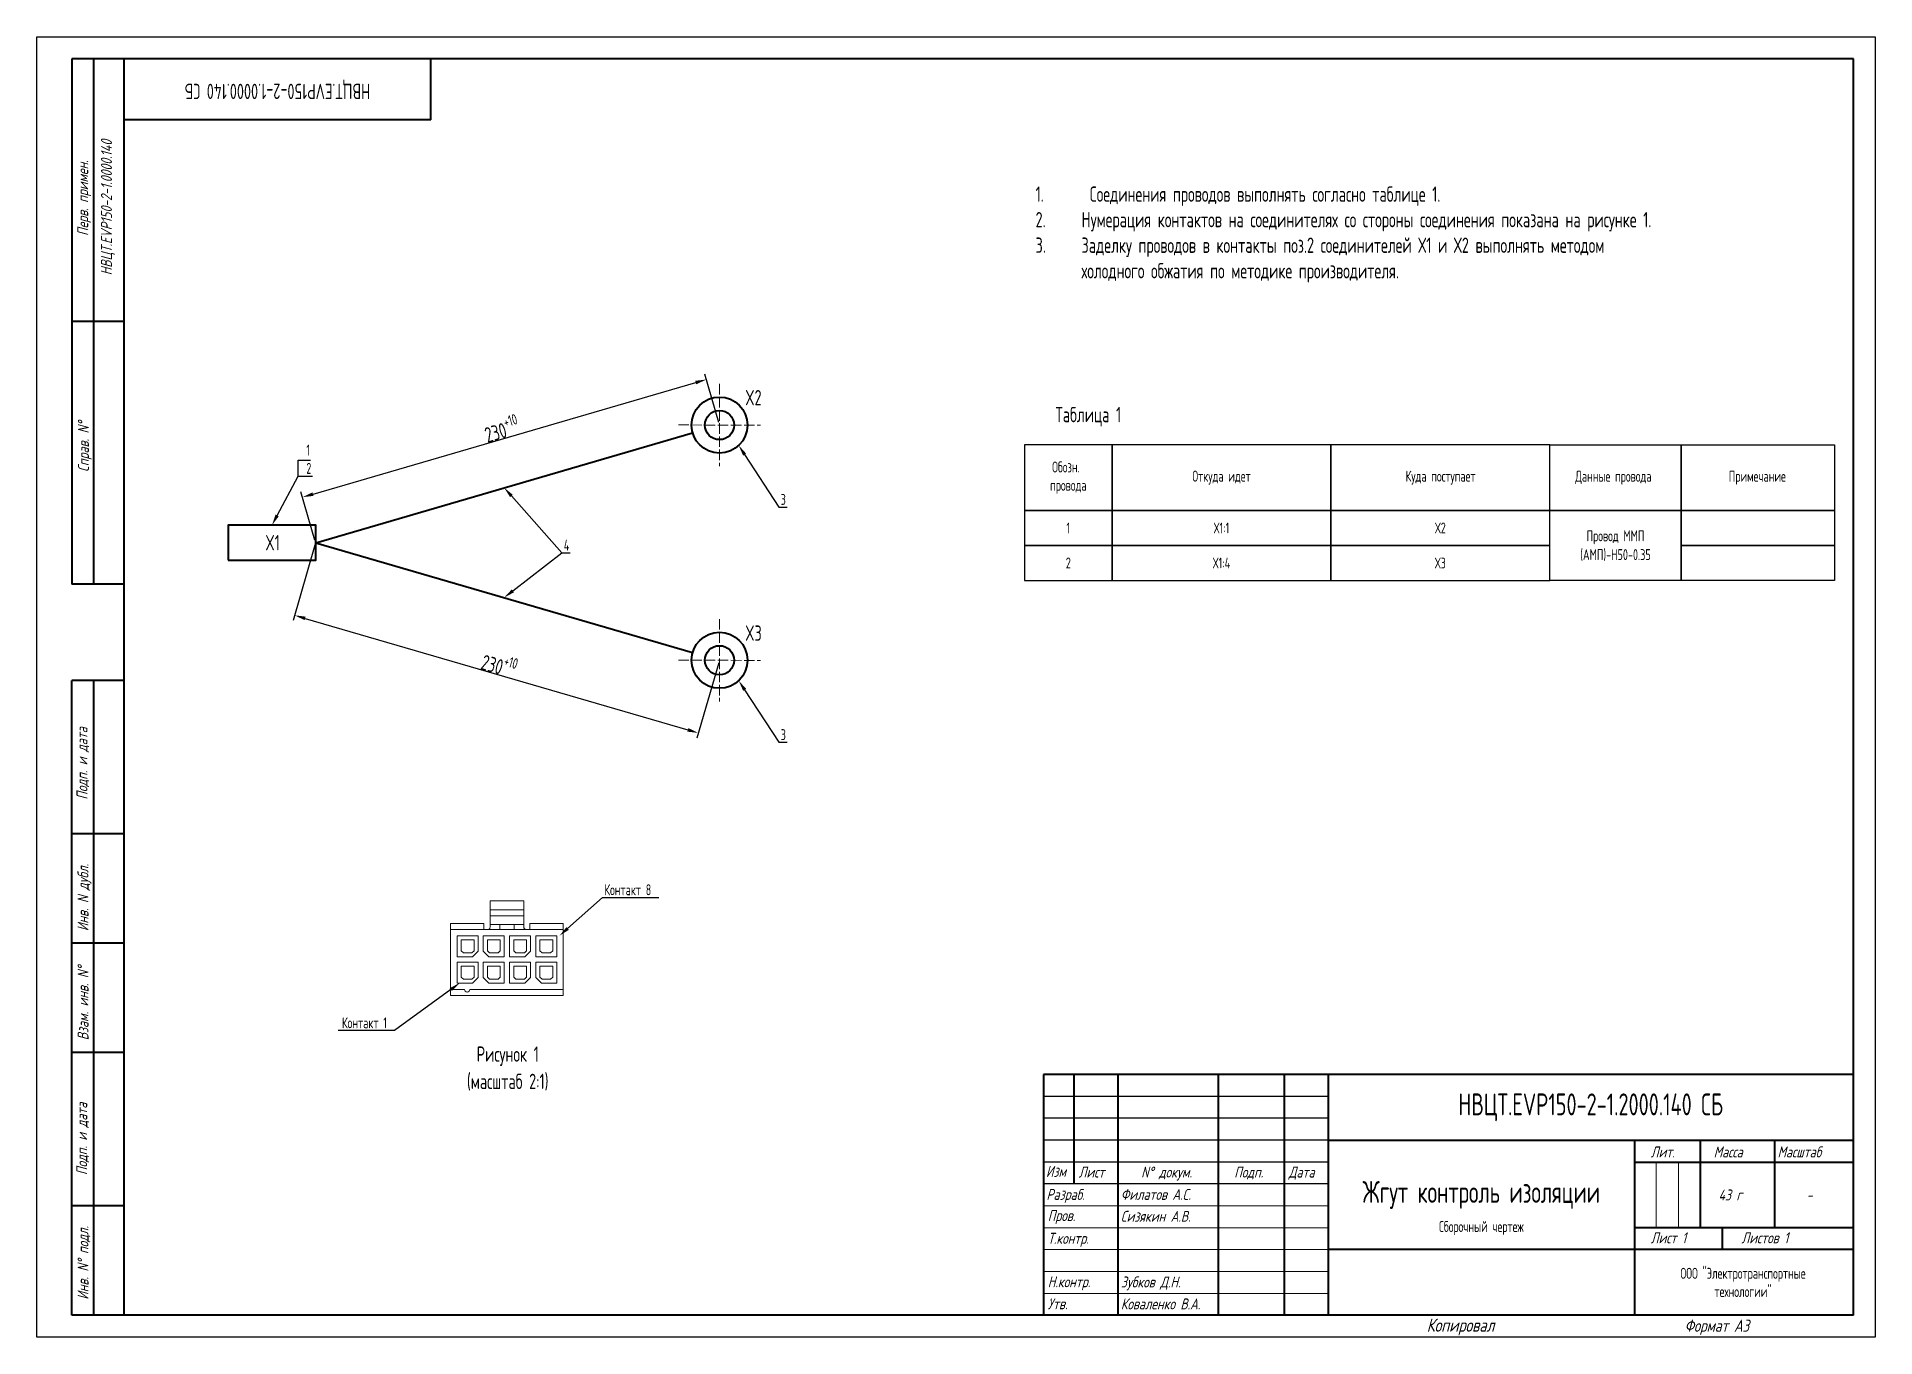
# Model space of a CAD drawing. Extents: x 2173 to 2593, y 74 to 371.
import ezdxf
from ezdxf import colors
from ezdxf.entities.mleader import LeaderData, LeaderLine
from ezdxf.math import Vec2, Vec3

# ---------------------------------------------------------------- set-up
doc = ezdxf.new("R2010")
doc.units = 0
doc.header["$MEASUREMENT"] = 0
doc.linetypes.add('ACAD_ISO02W100', pattern=[15, 12, -3])
doc.layers.get('0').update_dxf_attribs({"linetype": 'CONTINUOUS', "lineweight": 30})
doc.layers.get('DEFPOINTS').update_dxf_attribs({"linetype": 'CONTINUOUS'})
doc.layers.add('KONTUR', color=7, linetype='CONTINUOUS')
for name, color, linetype, lineweight in [('Основная', 7, 'CONTINUOUS', 40), ('текст', 7, 'CONTINUOUS', 40), ('тонкая', 7, 'CONTINUOUS', 20)]:
    doc.layers.add(name, color=color, linetype=linetype, lineweight=lineweight)
doc.styles.add('ЕСКД', font='geniso.shx', dxfattribs={"width": 0.75, "height": 3.5})
doc.styles.add('стиль рамки', font='romans.shx', dxfattribs={"width": 0.75, "oblique": 15, "height": 3.5})
doc.dimstyles.get("Standard").update_dxf_attribs({"dimtxt": 3.5, "dimasz": 3, "dimexe": 2.5, "dimexo": 2.5, "dimgap": 1.5, "dimtad": 0, "dimtih": 1, "dimtoh": 1, "dimdec": 4, "dimzin": 0, "dimdsep": 46, "dimtxsty": 'ЕСКД', "dimcen": -3, "dimdle": 1.25, "dimadec": 0, "dimazin": 0, "dimtfac": 0.75, "dimtdec": 4, "dimtofl": 0, "dimtmove": 0, "dimatfit": 3, "dimfxl": 1, "dimtvp": 1.5, "dimtolj": 1, "dimtzin": 0, "dimarcsym": 0})

# ---------------------------------------------------------------- blocks, each defined once
blk = doc.blocks.new('A$C7acd5490')
at = {"color": 0, "linetype": 'Continuous', "lineweight": 0, "extrusion": (-1.01279e-16, 1, -2.22045e-16)}
for p, q in [((-6.42, 4.13), (-6.42, 3.83)), ((6.43, 4.13), (-6.42, 4.13)), ((-6.42, 3.43), (-6.42, 3.83)), ((-6.42, -3.42), (-6.42, 3.43)), ((4.24, 3.43), (-6.42, 3.43)), ((-3.95, 2.7), (-5.7, 2.7)), ((-5.7, 2.7), (-5.7, 0.3)), ((-4.99, 2.26), (-5.24, 2.01)), ((-4.02, 2.26), (-4.99, 2.26)), ((-3.77, 2.01), (-4.02, 2.26)), ((-3.3, 2.05), (-3.95, 2.7)), ((-2.05, 2.7), (-2.7, 2.05)), ((-1.99, 2.26), (-2.24, 2.01)), ((-0.3, 2.7), (-2.05, 2.7)), ((-1.02, 2.26), (-1.99, 2.26)), ((-0.77, 2.01), (-1.02, 2.26)), ((-0.3, 0.3), (-0.3, 2.7)), ((2.05, 2.7), (0.3, 2.7)), ((0.3, 2.7), (0.3, 0.3)), ((1.01, 2.26), (0.76, 2.01)), ((1.98, 2.26), (1.01, 2.26)), ((2.23, 2.01), (1.98, 2.26)), ((2.7, 2.05), (2.05, 2.7)), ((3.95, 2.7), (3.3, 2.05)), ((4.01, 2.26), (3.76, 2.01)), ((5.7, 2.7), (3.95, 2.7)), ((4.98, 2.26), (4.01, 2.26)), ((6.43, 3.43), (4.84, 3.43)), ((5.23, 2.01), (4.98, 2.26)), ((5.7, 0.3), (5.7, 2.7)), ((6.43, 3.83), (6.43, 4.13)), ((6.43, 3.83), (6.43, 3.43)), ((6.43, 3.43), (6.43, -3.42)), ((-5.7, 0.3), (-3.3, 0.3)), ((-5.24, 2.01), (-5.24, 0.76)), ((-5.24, 0.76), (-3.77, 0.76)), ((-3.77, 0.76), (-3.77, 2.01)), ((-3.3, 0.3), (-3.3, 2.05)), ((-2.7, 2.05), (-2.7, 0.3)), ((-2.7, 0.3), (-0.3, 0.3)), ((-2.24, 2.01), (-2.24, 0.76)), ((-2.24, 0.76), (-0.77, 0.76)), ((-0.77, 0.76), (-0.77, 2.01)), ((0.3, 0.3), (2.7, 0.3)), ((0.76, 2.01), (0.76, 0.76)), ((0.76, 0.76), (2.23, 0.76)), ((2.23, 0.76), (2.23, 2.01)), ((2.7, 0.3), (2.7, 2.05)), ((3.3, 2.05), (3.3, 0.3)), ((3.3, 0.3), (5.7, 0.3)), ((3.76, 2.01), (3.76, 0.76)), ((3.76, 0.76), (5.23, 0.76)), ((5.23, 0.76), (5.23, 2.01)), ((-5.7, -0.3), (-5.7, -2.7)), ((-3.3, -0.3), (-5.7, -0.3)), ((-5.24, -0.99), (-5.24, -2.24)), ((-4.99, -0.74), (-5.24, -0.99)), ((-4.02, -0.74), (-4.99, -0.74)), ((-3.77, -0.99), (-4.02, -0.74)), ((-3.77, -2.24), (-3.77, -0.99)), ((-3.3, -2.7), (-3.3, -0.3)), ((-2.05, -0.3), (-2.7, -0.95)), ((-2.7, -0.95), (-2.7, -2.7)), ((-2.24, -0.99), (-2.24, -2.24)), ((-1.99, -0.74), (-2.24, -0.99)), ((-0.3, -0.3), (-2.05, -0.3)), ((-1.02, -0.74), (-1.99, -0.74)), ((-0.77, -0.99), (-1.02, -0.74)), ((-0.77, -2.24), (-0.77, -0.99)), ((-0.3, -2.7), (-0.3, -0.3)), ((2.05, -0.3), (0.3, -0.3)), ((0.3, -0.3), (0.3, -2.7)), ((0.76, -0.99), (0.76, -2.24)), ((1.01, -0.74), (0.76, -0.99)), ((1.98, -0.74), (1.01, -0.74)), ((2.23, -0.99), (1.98, -0.74)), ((2.7, -0.95), (2.05, -0.3)), ((2.23, -2.24), (2.23, -0.99)), ((2.7, -2.7), (2.7, -0.95)), ((3.95, -0.3), (3.3, -0.95)), ((3.3, -0.95), (3.3, -2.7)), ((3.76, -0.99), (3.76, -2.24)), ((4.01, -0.74), (3.76, -0.99)), ((5.7, -0.3), (3.95, -0.3)), ((4.98, -0.74), (4.01, -0.74)), ((5.23, -0.99), (4.98, -0.74)), ((5.23, -2.24), (5.23, -0.99)), ((5.7, -2.7), (5.7, -0.3)), ((-6.42, -3.83), (-6.42, -3.42)), ((6.43, -3.42), (-6.42, -3.42)), ((-6.42, -3.83), (-6.42, -4.12)), ((-2.63, -4.12), (-6.42, -4.12)), ((-5.7, -2.7), (-3.3, -2.7)), ((-5.24, -2.24), (-3.77, -2.24)), ((-2.7, -2.7), (-0.3, -2.7)), ((-2.63, -3.83), (-2.63, -3.42)), ((-2.63, -3.83), (-2.63, -4.12)), ((-2.24, -2.24), (-0.77, -2.24)), ((-1.93, -3.98), (-1.93, -3.67)), ((1.93, -3.98), (-1.93, -3.98)), ((-1.93, -4.98), (-1.93, -3.98)), ((-0.83, -3.42), (-0.83, -3.98)), ((0.3, -2.7), (2.7, -2.7)), ((0.76, -2.24), (2.23, -2.24)), ((0.82, -3.42), (0.82, -3.98)), ((1.93, -3.98), (1.93, -3.67)), ((1.93, -4.98), (1.93, -3.98)), ((2.63, -3.83), (2.63, -3.42)), ((2.63, -3.83), (2.63, -4.12)), ((6.43, -4.12), (2.63, -4.12)), ((3.3, -2.7), (5.7, -2.7)), ((3.76, -2.24), (5.23, -2.24)), ((6.43, -3.42), (6.43, -3.83)), ((6.43, -4.12), (6.43, -3.83)), ((-1.93, -5.68), (-1.93, -4.98)), ((1.93, -4.98), (-1.93, -4.98)), ((-1.93, -6.7), (-1.93, -5.68)), ((1.93, -5.68), (-1.93, -5.68)), ((1.93, -5.68), (1.93, -4.98)), ((1.93, -6.7), (1.93, -5.68)), ((1.93, -6.7), (-1.93, -6.7))]:
    blk.add_line(p, q, dxfattribs=at)
at = {"color": 0, "linetype": 'Continuous', "lineweight": 0, "extrusion": (-4.93038e-32, -2.22045e-16, -1)}
blk.add_arc((-4.54, 3.43), 0.3, 360, 180, dxfattribs=at)
at = {"color": 0, "linetype": 'Continuous', "lineweight": 0}
for points, knots in [([(-2.18, -3.42), (-2.15, -3.42), (-2.11, -3.43), (-2.05, -3.46), (-2.02, -3.48), (-1.97, -3.52), (-1.96, -3.55), (-1.94, -3.61), (-1.93, -3.64), (-1.93, -3.67)], [0, 0, 0, 0, 0.01400445, 0.01400445, 0.02800889, 0.02800889, 0.03752741, 0.03752741, 0.04704592, 0.04704592, 0.04704592, 0.04704592]), ([(1.93, -3.67), (1.93, -3.64), (1.94, -3.61), (1.96, -3.55), (1.97, -3.52), (2.02, -3.48), (2.05, -3.46), (2.11, -3.43), (2.15, -3.42), (2.18, -3.42)], [0.12692397, 0.12692397, 0.12692397, 0.12692397, 0.13644249, 0.13644249, 0.145961, 0.145961, 0.15996545, 0.15996545, 0.1739699, 0.1739699, 0.1739699, 0.1739699])]:
    blk.add_open_spline(points, degree=3, knots=knots, dxfattribs=at)
blk = doc.blocks.new('*D5')
at = {"color": 0, "lineweight": -2, "transparency": 16777216}
for p, q in [((2236.1, 254.43), (2231.09, 237.24)), ((2233.84, 237.74), (2321.28, 212.28)), ((2328.33, 227.57), (2323.33, 210.38))]:
    blk.add_line(p, q, dxfattribs=at)
at = {"color": 0, "transparency": 16777216}
for points in [[(2233.96, 238.14), (2233.73, 237.34), (2231.44, 238.44)], [(2321.39, 212.68), (2321.16, 211.88), (2323.68, 211.58)]]:
    blk.add_solid(points, dxfattribs=at)
at = {"layer": 'DEFPOINTS', "color": 0, "transparency": 16777216}
for p in [(2236.27, 255.03), (2328.51, 228.17), (2323.68, 211.58)]:
    blk.add_point(p, dxfattribs=at)
at = {"color": 0, "transparency": 16777216, "insert": (2278.23, 227.32), "char_height": 3.5, "attachment_point": 5, "rotation": 343.7613, "style": 'ЕСКД'}
blk.add_mtext('\\A1;{\\fGENISO|b1|i0|c204|p2;230\\H0.7x;\\S+^ ;\\S10^ ;\\H1.42857x; }', dxfattribs=at)
blk = doc.blocks.new('*D6')
at = {"color": 0, "lineweight": -2, "transparency": 16777216}
for p, q in [((2235.65, 266.12), (2323.08, 291.59)), ((2328.33, 282.49), (2325.13, 293.49)), ((2236.1, 255.63), (2232.9, 266.62))]:
    blk.add_line(p, q, dxfattribs=at)
at = {"color": 0, "transparency": 16777216}
for points in [[(2322.96, 291.99), (2323.2, 291.19), (2325.48, 292.29)], [(2235.53, 266.52), (2235.76, 265.72), (2233.25, 265.42)]]:
    blk.add_solid(points, dxfattribs=at)
at = {"layer": 'DEFPOINTS', "color": 0, "transparency": 16777216}
for p in [(2325.48, 292.29), (2328.51, 281.89), (2236.27, 255.03)]:
    blk.add_point(p, dxfattribs=at)
at = {"color": 0, "transparency": 16777216, "insert": (2278.69, 281.17), "char_height": 3.5, "attachment_point": 5, "rotation": 16.2387, "style": 'ЕСКД'}
blk.add_mtext('\\A1;{\\fGENISO|b1|i0|c204|p2;230\\H0.7x;\\S+^ ;\\S10^ ;\\H1.42857x; }', dxfattribs=at)

msp = doc.modelspace()

# ---------------------------------------------------------------- linework, layer by layer
at = {"linetype": 'ACAD_ISO02W100', "lineweight": 20, "ltscale": 0.2}
for p, q in [((2328.52689, 291.29378), (2328.48946, 272.49466)), ((2319.10861, 281.91293), (2337.90774, 281.87551)), ((2328.52689, 237.56602), (2328.48946, 218.7669)), ((2319.10861, 228.18517), (2337.90774, 228.14775))]:
    msp.add_line(p, q, dxfattribs=at)
at = {"lineweight": 40}
for q in [(2322.37233, 280.1071), (2322.37233, 229.95358)]:
    msp.add_line((2236.27456, 255.03034), q, dxfattribs=at)
for p, q in [((2232.23813, 270.22454), (2232.23813, 273.9105)), ((2232.23813, 273.9105), (2235.09915, 273.9105)), ((2467.53772, 128.56982), (2402.53772, 128.56982)), ((2467.53772, 123.56982), (2402.53772, 123.56982)), ((2467.53772, 118.56982), (2402.53772, 118.56982)), ((2467.53772, 113.56982), (2402.53772, 113.56982)), ((2569.53772, 113.56982), (2587.53772, 113.56982)), ((2467.53772, 108.56982), (2402.53772, 108.56982)), ((2537.53772, 78.56982), (2537.53772, 78.56982))]:
    msp.add_line(p, q)
for points in [[(2398.19888, 262.38852), (2418.19888, 262.38852), (2418.19888, 277.38852), (2398.19888, 277.38852)], [(2418.19888, 262.38852), (2468.19888, 262.38852), (2468.19888, 277.38852), (2418.19888, 277.38852)], [(2468.19888, 262.38852), (2518.19888, 262.38852), (2518.19888, 277.38852), (2468.19888, 277.38852)], [(2518.19888, 277.38852), (2548.19888, 277.38852), (2548.19888, 262.38852), (2518.19888, 262.38852)], [(2548.19888, 277.38852), (2583.19888, 277.38852), (2583.19888, 262.38852), (2548.19888, 262.38852)], [(2398.19888, 254.38852), (2418.19888, 254.38852), (2418.19888, 262.38852), (2398.19888, 262.38852)], [(2418.19888, 254.38852), (2468.19888, 254.38852), (2468.19888, 262.38852), (2418.19888, 262.38852)], [(2468.19888, 254.38852), (2518.19888, 254.38852), (2518.19888, 262.38852), (2468.19888, 262.38852)], [(2518.19888, 262.38852), (2548.19888, 262.38852), (2548.19888, 246.38852), (2518.19888, 246.38852)], [(2548.19888, 262.38852), (2583.19888, 262.38852), (2583.19888, 254.38852), (2548.19888, 254.38852)], [(2398.19888, 246.38852), (2418.19888, 246.38852), (2418.19888, 254.38852), (2398.19888, 254.38852)], [(2418.19888, 246.38852), (2468.19888, 246.38852), (2468.19888, 254.38852), (2418.19888, 254.38852)], [(2468.19888, 246.38852), (2518.19888, 246.38852), (2518.19888, 254.38852), (2468.19888, 254.38852)], [(2548.19888, 254.38852), (2583.19888, 254.38852), (2583.19888, 246.38852), (2548.19888, 246.38852)]]:
    msp.add_lwpolyline(points, close=True)
for centre, radius in [((2328.50817, 281.89422), 6.3908), ((2328.50817, 281.89422), 3.33586), ((2328.50817, 228.16646), 6.3908), ((2328.50817, 228.16646), 3.33586)]:
    msp.add_circle(centre, radius, dxfattribs=at)
at = {"layer": 'KONTUR'}
for p, q in [((2172.53772, 73.56982), (2172.53772, 370.56982)), ((2172.53772, 370.56982), (2592.53772, 370.56982)), ((2592.53772, 370.56982), (2592.53772, 73.56982)), ((2592.53772, 73.56982), (2172.53772, 73.56982))]:
    msp.add_line(p, q, dxfattribs=at)
at = {"layer": 'Основная'}
for p, q in [((2180.53772, 365.56982), (2180.53772, 245.56982)), ((2587.53772, 365.56982), (2180.53772, 365.56982)), ((2185.53772, 245.56982), (2185.53772, 365.56982)), ((2192.53772, 118.56982), (2192.53772, 365.56982)), ((2262.53772, 351.56982), (2262.53772, 365.56982)), ((2587.53772, 78.56982), (2587.53772, 365.56982)), ((2262.53772, 351.56982), (2192.53772, 351.56982)), ((2192.53772, 305.56982), (2180.53772, 305.56982)), ((2192.53772, 245.56982), (2180.53772, 245.56982)), ((2180.53772, 78.56982), (2180.53772, 223.56982)), ((2192.53772, 223.56982), (2180.53772, 223.56982)), ((2185.53772, 78.56982), (2185.53772, 223.56982)), ((2192.53772, 188.56982), (2180.53772, 188.56982)), ((2192.53772, 163.56982), (2180.53772, 163.56982)), ((2192.53772, 138.56982), (2180.53772, 138.56982)), ((2402.53772, 133.56982), (2402.53772, 78.56982)), ((2587.53772, 133.56982), (2402.53772, 133.56982)), ((2409.53772, 108.56982), (2409.53772, 133.56982)), ((2419.53772, 133.56982), (2419.53772, 78.56982)), ((2442.53772, 78.56982), (2442.53772, 133.56982)), ((2457.53772, 133.56982), (2457.53772, 78.56982)), ((2467.53772, 133.56982), (2467.53772, 78.56982)), ((2192.53772, 78.56982), (2192.53772, 118.56982)), ((2467.53772, 118.56982), (2587.53772, 118.56982)), ((2537.53772, 118.56982), (2537.53772, 78.56982)), ((2552.53772, 118.56982), (2552.53772, 98.56982)), ((2569.53772, 118.56982), (2569.53772, 98.56982)), ((2537.53772, 113.56982), (2587.53772, 113.56982)), ((2192.53772, 103.56982), (2180.53772, 103.56982)), ((2587.53772, 98.56982), (2537.53772, 98.56982)), ((2557.53772, 98.56982), (2557.53772, 93.56982)), ((2587.53772, 93.56982), (2467.53772, 93.56982)), ((2587.53772, 78.56982), (2180.53772, 78.56982))]:
    msp.add_line(p, q, dxfattribs=at)
at = {"layer": 'текст', "lineweight": 40}
msp.add_lwpolyline([(2216.27456, 251.03034), (2236.27456, 251.03034), (2236.27456, 259.03034), (2216.27456, 259.03034)], close=True, dxfattribs=at)
at = {"layer": 'тонкая'}
for p, q in [((2542.52536, 113.36112), (2542.52536, 98.56982)), ((2547.60331, 113.36112), (2547.60331, 98.56982)), ((2402.53772, 103.56982), (2467.53772, 103.56982)), ((2467.53772, 98.56982), (2402.53772, 98.56982)), ((2467.53772, 93.56982), (2402.53772, 93.56982))]:
    msp.add_line(p, q, dxfattribs=at)
for points in [[(2402.53772, 88.56982), (2467.53772, 88.56982)], [(2402.53772, 83.56982), (2467.53772, 83.56982)]]:
    msp.add_lwpolyline(points, dxfattribs=at)

# ---------------------------------------------------------------- block references
at = {"xscale": 2, "yscale": 2, "zscale": 2, "rotation": 180}
msp.add_blockref('A$C7acd5490', (2279.94746, 159.85048), dxfattribs=at)

# ---------------------------------------------------------------- texts
at = {"layer": 'текст', "style": 'стиль рамки', "oblique": 15, "width": 0.75}
for s, p in [('НВЦТ.EVP150-2-1.0000.140', (2189.71355, 316.08398)), ('Перв. примен.', (2184.29063, 325.08232)), ('Справ. N%%d', (2184.4457, 271.19724)), ('Подп. и дата', (2184.11148, 196.3402)), ('Инв. N дубл.', (2184.35612, 166.31531)), ('Взам. инв. N%%d', (2184.35612, 141.38804)), ('Подп. и дата', (2184.06126, 110.60346)), ('Инв. N%%d подл.', (2184.35612, 82.13725))]:
    msp.add_text(s, height=2.5, rotation=90, dxfattribs=at).set_placement(p)
for s, height, p in [('Лит.', 2.5, (2541.25569, 114.635)), ('Масса', 2.5, (2555.63019, 114.635)), ('Масштаб', 2.5, (2570.22241, 114.635)), ('Изм', 2.5, (2403.08285, 110.18193)), ('Лист', 2.5, (2410.55861, 110.03163)), ('N%%d докум. ', 2.5, (2424.84228, 110.03163)), ('Подп.', 2.5, (2446.09478, 110.03163)), ('Дата', 2.5, (2458.54589, 110.03163)), ('Разраб.', 2.5, (2403.19902, 104.931)), ('Филатов А.С.', 2.5, (2420.19902, 104.931)), ('43 г', 2.5, (2556.73985, 104.80779)), ('-', 2.5, (2576.85936, 104.80779)), ('Пров.', 2.5, (2403.49992, 100.09888)), ('Сизякин А.В.', 2.5, (2420.19902, 99.931)), ('Т.контр.', 2.5, (2403.49992, 94.90397)), ('Лист 1', 2.5, (2541.25569, 95.02113)), ('Листов 1', 2.5, (2561.9801, 95.02113)), ('Н.контр.', 2.5, (2403.49992, 84.98175)), ('Зубков Д.Н.', 2.5, (2420.19902, 84.931)), ('Утв.', 2.5, (2403.49992, 79.96214)), ('Коваленко В.А.', 2.5, (2420.19902, 79.931)), ('Копировал', 3, (2490.07325, 74.81982)), ('Формат А3', 2.75, (2549.00182, 74.81982))]:
    msp.add_text(s, height=height, dxfattribs=at).set_placement(p)
at = {"layer": 'текст', "insert": (2227.53772, 358.56982), "char_height": 3.5, "attachment_point": 5, "rotation": 180, "style": 'ЕСКД'}
msp.add_mtext_dynamic_manual_height_columns('\\pxqc;НВЦТ.EVP150-2-1.0000.140 СБ', width=70, gutter_width=20, heights=[13.125], dxfattribs=at)
at = {"layer": 'текст', "style": 'ЕСКД'}
for s, insert, char_height, width, attachment_point in [('\\W0.7500;1.       Соединения проводов выполнять согласно таблице 1.\\P\\pxi-3,l3,t3;2.^IНумерация контактов на соединителях со стороны соединения показана на рисунке 1.\\P3.^IЗаделку проводов в контакты поз.2 соединителей Х1 и Х2 выполнять методом холодного обжатия по методике производителя.', (2400.71764, 336.38682), 3.5, 136.177219, 1), ('X2', (2334.38531, 289.90601), 3.5, 4.0644044, 1), ('\\W0.7500;Обозн.  провода', (2408.19888, 269.88852), 2.5, 10.5720964, 5), ('\\W0.7500;Откуда идет', (2443.19888, 269.88852), 2.5, 24.1741174, 5), ('\\W0.7500;Куда поступает', (2493.24546, 269.88852), 2.5, 18.7232744, 5), ('\\W0.7500;Данные провода', (2524.01138, 271.45102), 2.5, 18.466875, 1), ('\\W0.7500;Примечание', (2559.08951, 271.45102), 2.5, 13.2848438, 1), ('\\W0.7500;X1', (2224.75914, 256.77773), 3.5, 4.0644044, 1), ('X3', (2334.38531, 236.12597), 3.5, 4.0644044, 1), ('НВЦТ.EVP150-2-1.2000.140 СБ', (2527.53772, 126.06982), 5, 73.3298618, 5)]:
    msp.add_mtext(s, dxfattribs=dict(at, insert=insert, char_height=char_height, width=width, attachment_point=attachment_point))
at = {"layer": 'текст', "attachment_point": 5, "style": 'ЕСКД'}
for s, width, heights, insert, char_height in [('\\pxqc;Таблица 1', 23.75, [8.58333], (2412.77219, 283.80688), 3.5), ('Жгут контроль изоляции', 70, [22.63344], (2502.53772, 106.06982), 5), ('\\pxqc;{\\H0.71429x;Сборочный чертеж}', 70, [22.63344], (2502.53772, 98.50942), 3.5), ('{\\H0.71429x;ООО "Электротранспортные\\Pтехнологии"}', 70, [22.63344], (2562.34484, 86.08351), 3.5)]:
    msp.add_mtext_dynamic_manual_height_columns(s, width=width, gutter_width=20, heights=heights, dxfattribs=dict(at, insert=insert, char_height=char_height))
at = {"layer": 'текст', "attachment_point": 2, "style": 'ЕСКД'}
for s, insert, char_height, width, line_spacing_factor in [('1 2 ', (2408.19888, 259.63852), 2.5, 1.8091113, 1.920005), ('Х1:1 Х1:4 ', (2443.19888, 259.63852), 2.5, 5.0125488, 1.920005), ('Х2 Х3 ', (2493.19888, 259.63827), 2.5, 5.3894238, 1.92), ('\\W0.7500;Провод ММП (АМП)-H50-0.35', (2533.19888, 257.84685), 2.5, 17.225124, 1.03), ('\\W0.7500;Рисунок 1 (масштаб 2:1)', (2280.12484, 139.97743), 3.5, 24.099203, 1.067114)]:
    msp.add_mtext(s, dxfattribs=dict(at, insert=insert, char_height=char_height, width=width, line_spacing_factor=line_spacing_factor))

# ---------------------------------------------------------------- dimensions: what is measured, and where the dimension line sits
for p2, distance, picture, middle in [((2328.50817, 281.89422), 10.8239, '*D6', (2278.69022, 281.16969)), ((2328.50817, 228.16646), -17.27883, '*D5', (2278.23389, 227.32424))]:
    dim = msp.add_aligned_dim(p1=(2236.27456, 255.03034), p2=p2, distance=distance, text='{\\fGENISO|b1|i0|c204|p2;230\\H0.7x;\\S+^ ;\\S10^ ;\\H1.42857x; }', dimstyle='Standard', override={"dimtxt": 2.5, "dimasz": 2.5, "dimexe": 1.25, "dimexo": 0.625, "dimgap": 0.625, "dimtad": 1, "dimtih": 0, "dimtoh": 0, "dimzin": 8, "dimlunit": 6, "dimcen": 2.5, "dimtofl": 1, "dimtvp": 0})
    dim.commit()
    dim.dimension.update_dxf_attribs({"geometry": picture, "text_midpoint": middle})

# ---------------------------------------------------------------- leaders
ml = msp.add_multileader_mtext('Standard')
ml.set_content('3', color=256, style='ЕСКД')
ml.set_leader_properties()
ml.build(insert=Vec2(0, 0))
ml.multileader.update_dxf_attribs({"text_left_attachment_type": 6, "text_right_attachment_type": 6, "dogleg_length": 0.36, "arrow_head_size": 2.5})
ctx = ml.context
ctx.base_point, ctx.char_height, ctx.arrow_head_size, ctx.landing_gap_size, ctx.plane_origin = Vec3(2342.40811, 263.16161), 2.5, 2.5, 0.09, Vec3(2328.49545, 275.50343)
ctx.left_attachment, ctx.right_attachment = 6, 6
notes = []
notes.append((ctx, [(0, (1, 1, 0), (2342.04811, 263.16161), (1, 0), 0.36, [(0, [(2332.89374, 277.24565)], 0, [])])]))
ctx.mtext.insert, ctx.mtext.flow_direction = Vec3(2342.49811, 266.16161), 5
ml = msp.add_multileader_mtext('Standard')
ml.set_content('', color=256, style='ЕСКД')
ml.set_leader_properties()
ml.build(insert=Vec2(0, 0))
ml.multileader.update_dxf_attribs({"text_left_attachment_type": 6, "text_right_attachment_type": 6, "dogleg_length": 0.36, "arrow_head_size": 2.5})
ctx = ml.context
ctx.base_point, ctx.char_height, ctx.arrow_head_size, ctx.landing_gap_size, ctx.plane_origin = Vec3(2292.85323, 252.69768), 2.5, 2.5, 0.09, Vec3(2279.32345, 267.56872)
ctx.left_attachment, ctx.right_attachment = 6, 6
notes.append((ctx, [(0, (1, 1, 0), (2292.49323, 252.69768), (1, 0), 0.36, [(0, [(2279.32345, 267.56872)], 0, [])])]))
ctx.mtext.insert, ctx.mtext.flow_direction = Vec3(2292.94323, 255.19768), 5
ml = msp.add_multileader_mtext('Standard')
ml.set_content('4', color=256, style='ЕСКД')
ml.set_leader_properties()
ml.build(insert=Vec2(0, 0))
ml.multileader.update_dxf_attribs({"text_left_attachment_type": 6, "text_right_attachment_type": 6, "dogleg_length": 0.36, "arrow_head_size": 2.5})
ctx = ml.context
ctx.base_point, ctx.char_height, ctx.arrow_head_size, ctx.landing_gap_size, ctx.plane_origin = Vec3(2292.85323, 252.69768), 2.5, 2.5, 0.09, Vec3(2279.32345, 242.49196)
ctx.left_attachment, ctx.right_attachment = 6, 6
notes.append((ctx, [(0, (1, 1, 0), (2292.49323, 252.69768), (1, 0), 0.36, [(0, [(2279.32345, 242.49196)], 0, [])])]))
ctx.mtext.insert, ctx.mtext.flow_direction = Vec3(2292.94323, 255.69768), 5
ml = msp.add_multileader_mtext('Standard')
ml.set_content('3', color=256, style='ЕСКД')
ml.set_leader_properties()
ml.build(insert=Vec2(0, 0))
ml.multileader.update_dxf_attribs({"text_left_attachment_type": 6, "text_right_attachment_type": 6, "dogleg_length": 0.36, "arrow_head_size": 2.5})
ctx = ml.context
ctx.base_point, ctx.char_height, ctx.arrow_head_size, ctx.landing_gap_size, ctx.plane_origin = Vec3(2342.40811, 209.43386), 2.5, 2.5, 0.09, Vec3(2328.49545, 221.77567)
ctx.left_attachment, ctx.right_attachment = 6, 6
notes.append((ctx, [(0, (1, 1, 0), (2342.04811, 209.43386), (1, 0), 0.36, [(0, [(2332.89374, 223.5179)], 0, [])])]))
ctx.mtext.insert, ctx.mtext.flow_direction = Vec3(2342.49811, 212.43386), 5
at = {"layer": 'текст', "lineweight": 30}
ml = msp.add_multileader_mtext('Standard', dxfattribs=at)
ml.set_content('{\\fGENISO|b1|i0|c204|p2;1\\P2}', color=256, style='ЕСКД')
ml.set_leader_properties()
ml.build(insert=Vec2(0, 0))
ml.multileader.update_dxf_attribs({"text_left_attachment_type": 5, "text_right_attachment_type": 0, "dogleg_length": 0.36, "arrow_head_size": 2.5})
ctx = ml.context
ctx.base_point, ctx.char_height, ctx.arrow_head_size, ctx.landing_gap_size, ctx.plane_origin = Vec3(2234.02296, 270.22454), 2.5, 2.5, 0.09, Vec3(2226.27456, 259.03034)
ctx.left_attachment, ctx.right_attachment = 5, 0
notes.append((ctx, [(0, (1, 1, 0), (2232.23813, 270.22454), (1, 0), 1.78483, [(0, [(2226.27456, 259.03034)], 0, [])])]))
ctx.mtext.insert, ctx.mtext.flow_direction = Vec3(2234.11296, 277.41917), 5
at = {"layer": 'текст', "lineweight": 25}
ml = msp.add_multileader_mtext('Standard', dxfattribs=at)
ml.set_content('Контакт 8', color=256, style='ЕСКД')
ml.set_leader_properties()
ml.build(insert=Vec2(0, 0))
ml.multileader.update_dxf_attribs({"text_left_attachment_type": 6, "text_right_attachment_type": 6, "dogleg_length": 0.36, "arrow_head_size": 2.5})
ctx = ml.context
ctx.base_point, ctx.char_height, ctx.arrow_head_size, ctx.landing_gap_size, ctx.plane_origin = Vec3(2302.12604, 174.00877), 2.5, 2.5, 0.09, Vec3(2291.94746, 165.25048)
ctx.left_attachment, ctx.right_attachment = 6, 6
notes.append((ctx, [(0, (1, 1, 0), (2301.76604, 174.00877), (1, 0), 0.36, [(0, [(2291.94746, 165.25048)], 0, [])])]))
ctx.mtext.insert, ctx.mtext.flow_direction = Vec3(2302.21604, 177.00877), 5
ml = msp.add_multileader_mtext('Standard', dxfattribs=at)
ml.set_content('Контакт 1', color=256, style='ЕСКД')
ml.set_leader_properties()
ml.build(insert=Vec2(0, 0))
ml.multileader.update_dxf_attribs({"text_left_attachment_type": 0, "text_right_attachment_type": 6, "dogleg_length": 0.36, "arrow_head_size": 2.5})
ctx = ml.context
ctx.base_point, ctx.char_height, ctx.arrow_head_size, ctx.landing_gap_size, ctx.plane_origin = Vec3(2242.16844, 146.62803), 2.5, 2.5, 0.09, Vec3(2263.37484, 150.8294)
ctx.left_attachment, ctx.right_attachment = 0, 6
notes.append((ctx, [(0, (1, 1, 0), (2254.24906, 143.62803), (-1, 0), 0.36, [(0, [(2269.14746, 154.45048)], 0, [])])]))
ctx.mtext.insert, ctx.mtext.flow_direction = Vec3(2242.25844, 146.62803), 5
for ctx, leaders in notes:
    for number, flags, end, landing, length, lines in leaders:
        leader = LeaderData()
        leader.index, (leader.has_last_leader_line, leader.has_dogleg_vector, leader.attachment_direction) = number, flags
        leader.last_leader_point, leader.dogleg_vector, leader.dogleg_length = Vec3(end), Vec3(landing), length
        for number, points, colour, breaks in lines:
            line = LeaderLine()
            line.index, line.vertices, line.color, line.breaks = number, Vec3.list(points), colors.encode_raw_color(colour), breaks
            leader.lines.append(line)
        ctx.leaders.append(leader)

doc.saveas('drawing.dxf')
